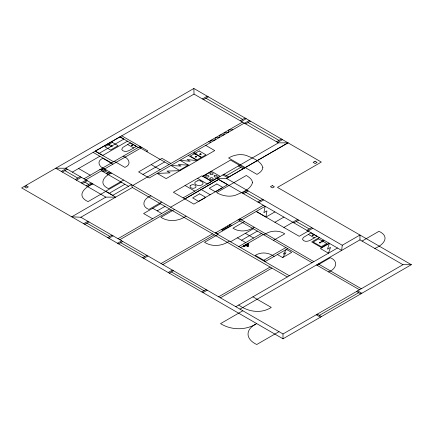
<?xml version="1.0" encoding="UTF-8"?>
<svg xmlns="http://www.w3.org/2000/svg" width="433" height="433" viewBox="0 0 433 433"><rect width="100%" height="100%" fill="white"/><g stroke="black" fill="none" stroke-linecap="round" stroke-linejoin="round"><path stroke-width="0.65" d="M239.985 309.124L359.958 239.86L359.958 235.022L342.254 245.246L341.653 250.431L216.873 178.391L226.454 178.391L342.254 245.246M265.169 206.287L263.903 212.641L266.923 210.893L265.927 217.09L274.912 211.905M85.761 179.847L101.517 170.754L102.713 167.988L289.39 275.761M282.684 257.581L286.013 252.639L283.274 254.22L286.43 249.37L291.669 252.396L282.684 257.581L277.445 254.555M256.726 323.63C245.132 329.134 245.138 339.017 256.726 344.522L279.009 331.656M197.556 178.369L201.848 175.83L211.575 181.443L207.288 183.987L197.502 178.336L173.379 192.268L193.887 204.127L227.558 184.691L218.578 179.506M127.665 144.508L122.701 147.529L121.722 149.358C123.178 152.313 127.421 151.647 129.797 150.191L136.346 146.414L130.36 142.955L127.665 144.508L133.651 147.967M308.393 234.421L303.425 237.441L302.445 239.27C303.901 242.22 308.144 241.554 310.521 240.099L317.07 236.321L311.083 232.867L308.393 234.421L314.374 237.874M193.87 88.478L21.65 187.911L282.998 338.795L411.35 264.693L277.472 187.397L321.335 162.072L193.87 88.478L194.022 94.096L278.446 142.841L288.026 142.841L226.475 178.401L288.026 142.841M65.627 168.226L115.698 197.129L105.814 197.129L55.749 168.226L65.627 168.226L194.022 94.096M61.27 171.414L66.211 168.561M62.395 172.058L67.332 169.206M99.081 153.379L123.854 139.08L119.995 136.85L95.228 151.155L102.778 155.436L127.454 141.19M72.36 172.112L99.844 156.237M202.422 98.946L207.212 96.18M203.542 99.595L208.333 96.83M75.331 179.527L80.267 176.675M76.452 180.177L81.393 177.324M83.964 178.813L140.081 146.414L140.682 148.14L169.022 164.502M140.682 148.14L104.51 169.022L99.72 169.714M81.193 182.915L86.135 180.063M102.101 171.089L105.095 169.363M82.313 183.565L87.255 180.713M103.222 171.739L106.215 170.012M106.615 173.698L109.614 171.971M86.281 185.849L91.222 183.002M146.619 151.566L147.815 150.879L121.743 135.821M107.741 174.347L110.734 172.615M87.401 186.499L92.343 183.646M111.59 173.113C103.525 176.161 98.318 184.057 108.596 188.691L123.584 180.036M92.987 184.02C84.359 187.256 75.764 195.954 88.045 201.626L105.76 191.397M121.354 182.206L105.69 191.245L112.78 195.343M109.235 193.297L124.899 184.252M142.966 174.461L164.621 161.958M105.814 197.129L71.721 216.819L80.852 217.247L282.993 333.957L282.998 338.795M240.299 120.818L245.089 118.052M112.704 195.402L131.448 184.577L132.346 187.516L287.296 276.974M241.425 121.462L246.209 118.702M132.888 185.405L242.491 122.079M80.852 217.247L132.346 187.516M244.288 123.118L149.244 177.99L147.447 176.956M244.515 123.248L249.305 120.482M245.635 123.898L250.426 121.132M83.65 223.704L87.839 221.285M84.771 224.354L88.96 221.934M179.376 170.31L188.355 165.125M150.998 195.862C143.908 198.179 140.314 206.038 148.903 209.453L161.72 202.054M202.568 176.247L230.545 160.091L244.299 168.085M160.513 203.775L143.604 213.539L152.584 218.719M107.757 237.625L111.947 235.206M108.883 238.274L113.073 235.855M276.573 141.759L281.363 138.993M157.211 210.866L165.005 206.368M277.699 142.408L282.489 139.643M183.11 197.881L278.446 142.841M184.886 198.931L218.67 179.424L170.624 207.196M226.394 175.657L240.786 167.349M117.998 238.697L169.498 208.966M119.795 239.736L171.295 210M174.542 209.458L160.93 217.317C168.616 222.232 178.759 221.295 186.055 216.105M117.489 243.243L121.678 240.824M118.61 243.893L122.804 241.473M242.307 193.075L247.097 190.309M243.433 193.719L248.223 190.953M142.652 257.77L146.841 255.351M143.772 258.42L147.967 256M257.824 202.027L262.609 199.267M258.945 202.676L263.735 199.911M161.038 263.545L212.538 233.815M215.315 232.997L263.383 205.242M162.835 264.585L214.335 234.848M217.112 234.031L239.774 220.949L312.052 262.679M265.18 206.281L241.571 219.91L237.977 219.91M217.961 234.524L204.522 242.285C212.105 247.14 222.113 246.198 229.311 241.078M244.456 221.577L232.949 228.218C239.438 232.375 248.001 231.568 254.16 227.184M168.177 272.503L172.366 270.084M169.298 273.153L173.487 270.733M230.524 241.776L237.408 237.804L245.695 242.583M237.501 237.863L253.283 228.748M241.592 240.223L257.375 231.114M274.912 222.275L283.896 217.09M238.805 246.561L261.472 233.479M240.607 247.6L263.269 234.513M263.859 234.854C269.932 230.529 278.381 229.717 284.784 233.82L273.423 240.38M246.328 245.435L244.174 246.68L243.259 246.15L247.99 243.422L248.905 243.947L246.734 245.202M246.615 245.598L247.016 245.365M292.762 222.205L297.552 219.439M283.896 227.46L292.876 222.275M293.888 222.854L298.678 220.088M306.916 230.372L311.706 227.606M201.897 291.977L206.092 289.558M308.036 231.022L312.826 228.256M308.177 231.108L299.198 236.294L256.19 211.472M203.023 292.621L207.212 290.202M263.194 260.639L285.856 247.557M264.996 261.678L287.712 248.629M319.327 237.544L311.711 241.939L321.4 247.535L329.015 243.14M218.633 296.8L270.132 267.064M220.429 297.834L271.929 268.103M235.796 306.705L337.464 248.012M317.167 265.332L330.325 257.732C339.071 261.18 335.992 269.402 328.528 271.892M362.058 241.073L378.962 231.309C390.653 236.645 383.357 245.202 374.772 248.412M242.826 310.764L220.543 323.63C231.092 330.173 244.91 330.487 255.67 324.241M282.993 333.957L402.966 264.693L411.35 264.693M319.424 315.343L358.632 292.708M197.324 180.886C190.136 183.489 200.235 187.954 202.731 184.009A4.162 2.403 0 0 0 202.731 182.206L200.447 180.886M232.797 129.754L228.776 129.997L228.348 132.325L224.326 132.568L223.893 134.89L219.872 135.139L219.444 137.461L215.423 137.71L214.99 140.032L210.968 140.281L210.541 142.603L208.744 141.564M141.878 147.447L138.284 147.447L119.946 136.86M188.398 165.146L178.342 164.524L181.037 166.083L170.992 165.466L179.971 170.651L214.736 150.581L205.756 145.396M197.291 160.654L187.067 159.539L190.119 161.303L179.971 160.28L188.956 165.466M205.94 98.21L242.696 119.432M248.033 122.512L278.971 140.379M238.388 165.969L243.178 168.735M359.958 239.86L402.966 264.693M223.996 174.277L228.786 177.043M222.876 174.921L227.666 177.687M188.323 155.463L197.302 160.648M245.825 192.339L260.217 200.647M296.28 221.469L309.308 228.992M256.72 211.672L265.581 216.787M170.813 163.463L161.953 158.348L138.582 171.928L147.35 176.994M201.183 189.524L210.184 194.72M151.252 164.61L160.021 169.676M185.086 185.508L194.818 191.126M318.298 263.908L361.311 288.741M313.849 261.64L239.774 218.876L239.774 220.949M316.501 264.947L359.514 289.78M357.663 290.846L361.853 293.271M123.124 156.205C128.937 158.099 132.016 164.551 124.915 167.382L114.339 161.276M356.538 291.496L360.732 293.915M230.091 224.462L231.888 225.501L229.154 225.008L230.01 226.583L227.276 226.091L228.131 227.671L225.398 227.173L226.253 228.754L223.52 228.261L224.375 229.836L221.642 229.344L222.497 230.919M245.392 233.306L253.581 238.031M95.211 151.144L113.549 161.731M274.127 256.406C268.676 252.482 261.061 251.654 255.281 255.367L265.602 261.326M93.117 152.351L111.454 162.938M112.948 164.15L102.854 158.321C96.061 161.033 99.146 167.16 104.651 168.94M247.481 243.714L248.407 244.234M245.82 244.672L248.65 245.901C244.618 248.055 251.129 244.548 247.227 246.42L245.414 244.905M243.741 245.874L244.65 246.404M215.867 232.678L217.664 233.712M104.721 170.873L108.115 172.832M101.517 170.754L128.455 186.309M152.719 208.273L161.698 213.458M78.584 168.518L90.199 175.219M317.329 314.136L321.519 316.555M316.204 314.786L320.398 317.205M64.863 170.634L77.799 178.104M84.787 182.136L88.749 184.426M252.915 296.822L271.285 307.43C261.213 313.963 248.049 311.912 238.729 305.011M86.865 223.141L109.852 236.413M120.704 242.68L144.746 256.558M171.392 271.946L203.997 290.765M197.307 180.875A4.162 2.403 0 0 1 200.43 180.88M262.891 167.571C262.577 170.835 259.556 172.827 256.991 174.385L228.592 157.991C233.863 154.868 240.358 153.672 246.296 155.436C252.358 158.153 260.812 160.621 262.891 167.571M252.531 182.666C250.398 189.914 241.603 192.501 235.298 195.31C229.035 197.172 222.189 195.911 216.63 192.615L246.307 175.479C249.013 177.129 252.201 179.224 252.531 182.666M205.783 175.847L205.789 176.583L206.72 177.119L208.435 176.973L209.047 176.215L207.992 175.305L206.72 175.305L205.783 175.847M209.978 173.427L209.978 174.163L210.909 174.699L212.63 174.553L213.242 173.795L212.186 172.886L210.909 172.886L209.978 173.427M209.978 178.266L209.978 179.002L210.909 179.538L212.63 179.392L213.242 178.634L212.186 177.725L210.909 177.725L209.978 178.266M214.167 175.847L214.167 176.583L215.104 177.119L216.819 176.973L217.431 176.215L216.376 175.305L215.098 175.305L214.167 175.847M329.416 243.373L327.489 249.143L330.541 247.378L328.458 253.191L320.431 248.558L329.416 243.373M190.141 185.811L190.141 187.164C191.565 188.691 194.487 188.691 195.905 187.164L195.905 185.811C194.482 184.29 191.565 184.29 190.141 185.811M196.236 156.789L195.391 156.789L196.236 156.789M200.804 154.153L199.954 154.153L200.804 154.153M111.806 146.154L110.962 146.154L111.806 146.154M201.118 154.153L200.376 154.581L199.635 154.153L200.376 153.72L201.118 154.153M319.473 242.453L319.657 243.059L320.826 242.702L320.517 242.345L319.473 242.453M112.125 146.154L111.384 146.587L110.642 146.154L111.384 145.726L112.125 146.154M196.555 156.789L195.813 157.217L195.072 156.789L195.813 156.356L196.555 156.789M320.512 242.702L319.662 242.702L320.512 242.702M244.336 245.96L244.336 245.96M247.914 244.017L247.633 244.06L247.914 244.017M26.592 185.903L24.697 186.996L26.424 187.998L28.318 186.904L26.592 185.903M108.266 143.837L107.368 144.357L109.462 145.569L110.361 145.05L108.266 143.837M112.353 142.397L104.873 146.717L110.594 150.018L118.074 145.699L112.353 142.397M131.756 145.055L131.302 145.32L132.254 145.867L132.709 145.607L131.756 145.055M194.422 152.822L193.524 153.342L195.619 154.549L196.517 154.029L194.422 152.822M194.498 153.639L190.228 156.102L196.966 159.994L201.231 157.531L194.498 153.639M199.223 150.928L194.958 153.39L201.697 157.282L205.962 154.819L199.223 150.928M179.955 170.645L166.158 178.613L157.179 173.427L170.055 172.87L167.003 171.105L179.933 170.656M211.548 171.376L203.164 176.215L211.548 181.054L219.932 176.215L211.548 171.376M199.656 193.843L192.631 197.903L198.704 201.41L205.729 197.351L199.656 193.843M216.836 183.949L209.291 188.306L215.369 191.814L222.908 187.457L216.836 183.949M272.33 185.595L270.436 186.688L272.498 187.879L274.392 186.785L272.33 185.595M315.035 161.255L313.14 162.353L315.202 163.544L317.097 162.445L315.035 161.255M312.485 234.967L312.031 235.227L312.983 235.779L313.432 235.514L312.485 234.967M318.683 238.848L313.194 242.02L321.264 246.68L326.758 243.508L318.683 238.848M323.056 240.429L320.956 241.641L321.854 242.155L323.954 240.948L323.056 240.429"/></g></svg>
